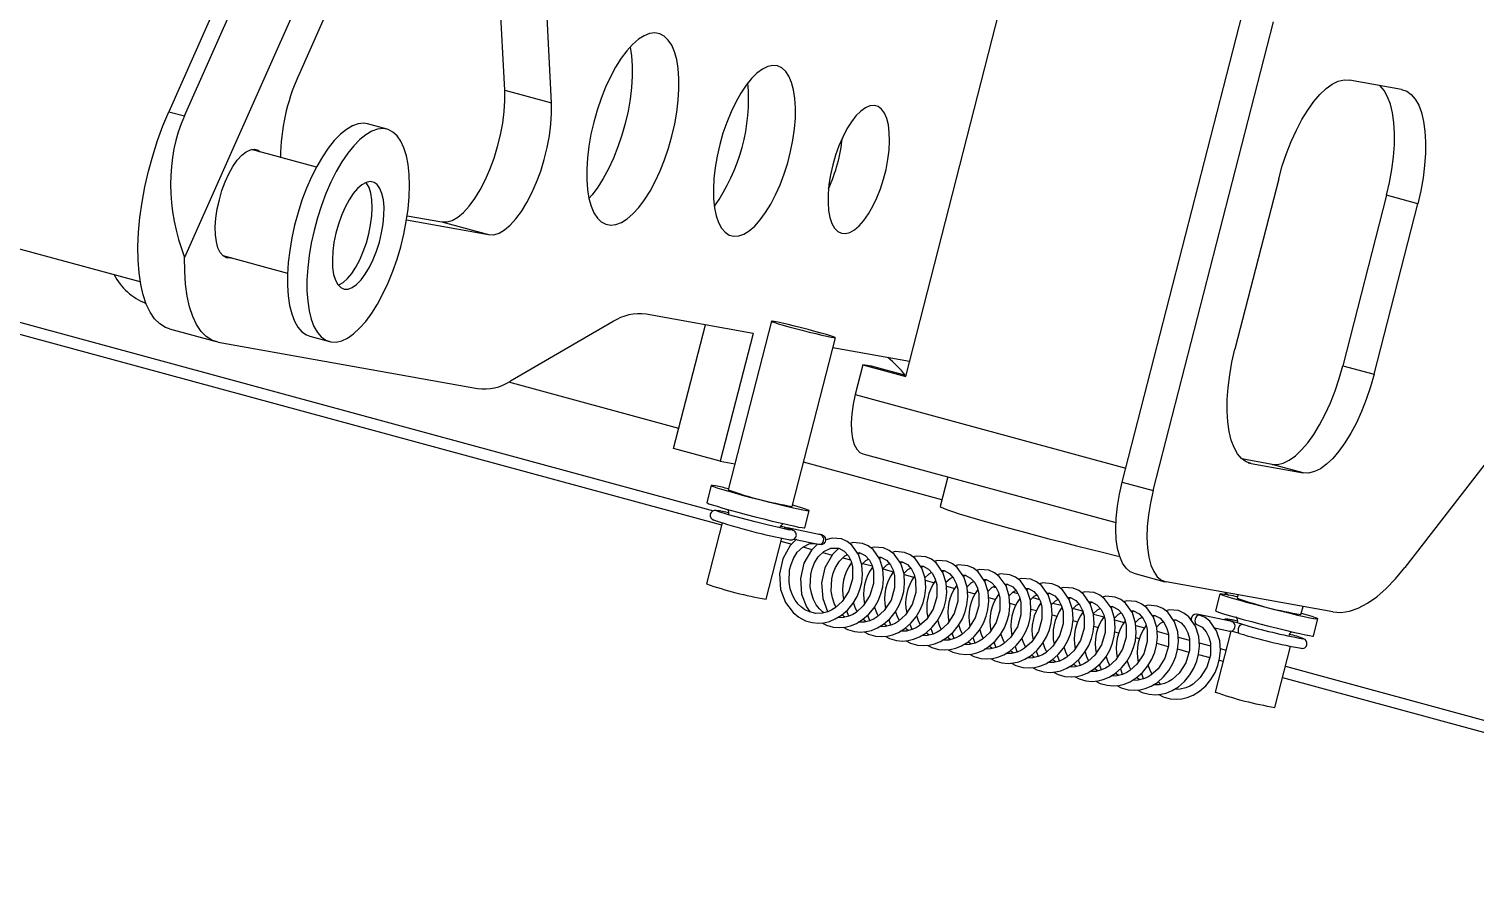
# Model space of a CAD drawing. Extents: x 0 to 8400, y -1608 to 5940.
# Drawn here: x 1749 to 2407, y 3908 to 4298 of the extents above; entities that cross this region are included whole.
import ezdxf

# ---------------------------------------------------------------- set-up
doc = ezdxf.new("R2010")
doc.units = 0
doc.header["$LTSCALE"] = 20
doc.layers.get('0').update_dxf_attribs({"linetype": 'CONTINUOUS'})

msp = doc.modelspace()

# ---------------------------------------------------------------- linework, layer by layer
at = {"color": 7, "linetype": 'Continuous'}
for p, q in [((1985.13, 4564.96), (1820.01, 4193.67)), ((1937.13, 4539.44), (1812.81, 4259.89)), ((1819.89, 4257.97), (1944.21, 4537.52)), ((1965.51, 4269.72), (1955.94, 4456.84)), ((1986.74, 4263.96), (1977.17, 4451.07)), ((1947.94, 4447.68), (1871.58, 4275.97)), ((1799.84, 4182.53), (937.45, 4416.91)), ((1087.86, 4337.43), (2064.07, 4072.11)), ((2147.78, 4139.64), (2192.51, 4313.9)), ((2246.16, 4091.61), (2300.83, 4304.59)), ((2260.31, 4087.76), (2314.98, 4300.74)), ((2373.22, 4270.04), (2349.52, 4274.29)), ((1965.51, 4269.72), (1986.74, 4263.96)), ((1812.81, 4259.89), (1819.89, 4257.97)), ((1912.03, 4251.94), (1903.18, 4254.34)), ((1879.91, 4234.76), (1850.47, 4242.76)), ((2317.34, 4229.43), (2297.46, 4151.98)), ((2366.39, 4221.94), (2346.51, 4144.49)), ((2380.54, 4218.09), (2366.39, 4221.94)), ((2360.66, 4140.64), (2380.54, 4218.09)), ((1920.89, 4210.72), (1958.2, 4204.03)), ((1921.18, 4212.63), (1936.98, 4209.8)), ((1936.98, 4209.8), (1958.2, 4204.03)), ((1837.35, 4194.51), (1866.8, 4186.51)), ((2484.29, 4194.6), (2374.68, 4052.75)), ((2078.42, 4159.17), (2029.74, 4167.9)), ((2014.73, 4164.49), (1968.12, 4137.47)), ((2042.28, 4106.85), (2056.71, 4163.07)), ((2086.8, 4164.65), (2067.12, 4088.01)), ((1813.06, 4161.18), (1834.29, 4155.42)), ((1835.25, 4155.2), (1953.11, 4134.05)), ((1876.96, 4157.84), (1885.8, 4155.44)), ((2078.42, 4159.17), (2063.51, 4101.09)), ((2096.18, 4080.55), (2115.85, 4157.2)), ((2149.52, 4146.42), (2114.69, 4152.66)), ((2128.33, 4144.93), (2124.85, 4131.37)), ((2128.33, 4144.93), (2147.78, 4139.64)), ((2132.28, 4144.22), (2128.33, 4144.93)), ((2147.87, 4139.98), (2132.28, 4144.22)), ((2346.51, 4144.49), (2360.66, 4140.64)), ((2044.63, 4116), (1967.31, 4137.01)), ((2063.51, 4101.09), (2042.28, 4106.85)), ((2128.3, 4104.44), (2243.35, 4073.17)), ((2314.34, 4099.63), (2300.65, 4102.08)), ((2063.51, 4101.09), (2070.17, 4099.89)), ((2164.19, 4083.51), (2101.32, 4100.59)), ((2304.78, 4100.03), (2328.49, 4095.78)), ((2328.49, 4095.78), (2314.34, 4099.63)), ((2059.37, 4090), (2057.38, 4082.25)), ((2166.87, 4093.96), (2163.43, 4080.53)), ((2246.16, 4091.61), (2260.31, 4087.76)), ((2101.94, 4070.82), (2103.93, 4078.56)), ((2064.31, 4073.03), (2057.2, 4045.33)), ((2109.08, 4067.62), (2093.98, 4070.83)), ((2084.32, 4038.37), (2091.43, 4066.07)), ((2091.09, 4064.77), (2096.04, 4063.43)), ((2096.93, 4065.71), (2108.18, 4063.31)), ((2109.01, 4067.79), (2107.76, 4067.9)), ((2100.96, 4062.09), (2105.16, 4060.95)), ((2110.07, 4059.61), (2114.35, 4058.45)), ((2119.19, 4057.13), (2122.67, 4056.19)), ((2125.79, 4059.51), (2126.96, 4059.48)), ((2135.36, 4057.47), (2136.53, 4057.45)), ((2128.3, 4054.66), (2132.53, 4053.51)), ((2137.42, 4052.18), (2142.26, 4050.86)), ((2144.93, 4055.44), (2146.11, 4055.41)), ((2147.04, 4049.56), (2151.99, 4048.22)), ((2154.51, 4053.4), (2155.68, 4053.38)), ((2164.08, 4051.37), (2165.25, 4051.34)), ((2251.47, 4050.17), (2265.62, 4046.32)), ((2156.65, 4046.95), (2160.81, 4045.82)), ((2166.26, 4044.34), (2170.1, 4043.3)), ((2173.65, 4049.33), (2174.82, 4049.31)), ((2183.22, 4047.3), (2184.39, 4047.27)), ((2192.79, 4045.26), (2193.96, 4045.24)), ((2202.36, 4043.23), (2203.54, 4043.2)), ((2341.87, 4032.62), (2266.17, 4046.2)), ((2175.87, 4041.73), (2179.39, 4040.77)), ((2185.48, 4039.12), (2188.68, 4038.25)), ((2195.09, 4036.5), (2197.97, 4035.72)), ((2211.94, 4041.19), (2213.11, 4041.17)), ((2221.51, 4039.16), (2222.68, 4039.13)), ((2231.08, 4037.12), (2232.25, 4037.1)), ((2290.64, 4040.83), (2288.66, 4033.08)), ((2298.78, 4040.35), (2298.39, 4038.84)), ((2204.7, 4033.89), (2207.26, 4033.2)), ((2214.31, 4031.28), (2216.55, 4030.67)), ((2240.65, 4035.09), (2241.82, 4035.06)), ((2250.22, 4033.05), (2251.39, 4033.03)), ((2259.79, 4031.02), (2260.96, 4030.99)), ((2296.03, 4028.19), (2280.94, 4031.4)), ((2327.45, 4031.38), (2328.39, 4035.04)), ((2223.82, 4028.7), (2225.88, 4028.14)), ((2233.33, 4026.11), (2235.34, 4025.57)), ((2242.84, 4023.53), (2244.79, 4023)), ((2269.36, 4028.98), (2270.54, 4028.96)), ((2288.19, 4025.36), (2295.13, 4023.88)), ((2295.56, 4023.79), (2288.47, 3996.16)), ((2333.21, 4021.65), (2335.2, 4029.39)), ((2252.35, 4020.94), (2254.25, 4020.43)), ((2261.86, 4018.36), (2267.13, 4016.93)), ((2315.59, 3989.2), (2322.7, 4016.91)), ((2271.37, 4015.77), (2276.55, 4014.37)), ((2280.85, 4013.2), (2285.97, 4011.81)), ((2290.29, 4010.63), (2292.06, 4010.15)), ((2319.08, 4002.81), (2667.89, 3908.01))]:
    msp.add_line(p, q, dxfattribs=at)
at = {"color": 8, "linetype": 'Continuous'}
for p, q in [((1087.64, 4342.93), (2060.35, 4078.57)), ((2124.85, 4131.37), (2247.79, 4097.96)), ((2303.43, 4100.4), (2304.78, 4100.03)), ((2145.52, 4055.42), (2146.11, 4055.26)), ((2187.57, 4044), (2188.83, 4043.65)), ((2196.49, 4041.57), (2198.72, 4040.97)), ((2205.61, 4039.09), (2208.61, 4038.28)), ((2214.73, 4036.62), (2218.5, 4035.59)), ((2223.39, 4034.26), (2228.54, 4032.86)), ((2233.16, 4031.61), (2238.04, 4030.28)), ((2242.77, 4028.99), (2247.12, 4027.81)), ((2252.38, 4026.38), (2256.41, 4025.29)), ((2261.99, 4023.77), (2267.17, 4022.36)), ((2271.6, 4021.16), (2276.74, 4019.76)), ((2281.21, 4018.55), (2286.31, 4017.16)), ((2290.82, 4015.93), (2293.37, 4015.24)), ((2320.39, 4007.9), (2668.6, 3913.26))]:
    msp.add_line(p, q, dxfattribs=at)
at = {"color": 7, "linetype": 'Continuous', "flags": 128}
for points in [[(2005.96, 4255.21), (2004.7, 4249.72), (2003.74, 4244.27), (2003.09, 4238.95), (2002.77, 4233.83), (2002.79, 4228.99), (2003.13, 4224.52), (2003.79, 4220.49), (2004.77, 4216.95), (2006.05, 4213.96), (2007.61, 4211.57), (2009.42, 4209.82), (2011.46, 4208.74), (2013.7, 4208.34), (2016.09, 4208.63), (2018.6, 4209.6), (2021.19, 4211.24), (2023.82, 4213.53), (2026.45, 4216.42), (2029.04, 4219.87), (2031.55, 4223.83), (2033.93, 4228.24), (2036.15, 4233.02), (2038.18, 4238.1), (2039.97, 4243.4), (2041.52, 4248.83), (2042.78, 4254.32), (2043.74, 4259.76), (2044.38, 4265.09), (2044.7, 4270.21), (2044.69, 4275.05), (2044.35, 4279.52), (2043.69, 4283.55), (2042.71, 4287.09), (2041.43, 4290.08), (2039.87, 4292.47), (2038.06, 4294.21), (2036.02, 4295.3), (2033.78, 4295.7), (2031.39, 4295.41), (2028.88, 4294.44), (2026.29, 4292.8), (2023.66, 4290.51), (2021.03, 4287.62), (2018.44, 4284.17), (2015.93, 4280.21), (2013.55, 4275.8), (2011.33, 4271.02), (2009.3, 4265.94), (2007.51, 4260.64), (2005.96, 4255.21)], [(2022.47, 4289.28), (2023.13, 4285.29), (2023.47, 4280.81), (2023.48, 4275.98), (2023.16, 4270.86), (2022.51, 4265.53), (2021.55, 4260.08), (2020.29, 4254.6), (2018.75, 4249.16), (2016.95, 4243.87), (2014.92, 4238.79), (2012.7, 4234.01), (2010.32, 4229.6), (2007.82, 4225.64), (2005.23, 4222.19), (2003.78, 4220.53)], [(2063.24, 4244.93), (2062.06, 4239.75), (2061.18, 4234.6), (2060.62, 4229.59), (2060.38, 4224.8), (2060.48, 4220.32), (2060.91, 4216.23), (2061.67, 4212.6), (2062.73, 4209.5), (2064.09, 4206.98), (2065.71, 4205.09), (2067.57, 4203.85), (2069.64, 4203.3), (2071.87, 4203.44), (2074.23, 4204.27), (2076.68, 4205.78), (2079.17, 4207.93), (2081.65, 4210.7), (2084.09, 4214.02), (2086.45, 4217.85), (2088.66, 4222.1), (2090.71, 4226.72), (2092.55, 4231.61), (2094.15, 4236.68), (2095.47, 4241.86), (2096.51, 4247.03), (2097.23, 4252.12), (2097.63, 4257.03), (2097.7, 4261.68), (2097.43, 4265.97), (2096.84, 4269.84), (2095.92, 4273.21), (2094.71, 4276.03), (2093.22, 4278.24), (2091.47, 4279.81), (2089.51, 4280.71), (2087.35, 4280.91), (2085.05, 4280.42), (2082.64, 4279.25), (2080.17, 4277.42), (2077.67, 4274.95), (2075.2, 4271.9), (2072.8, 4268.32), (2070.51, 4264.27), (2068.38, 4259.83), (2066.43, 4255.06), (2064.71, 4250.07), (2063.24, 4244.93)], [(2317.34, 4229.43), (2318.98, 4235.24), (2320.89, 4240.91), (2323.03, 4246.36), (2325.38, 4251.52), (2327.89, 4256.3), (2330.55, 4260.64), (2333.29, 4264.47), (2336.1, 4267.74), (2338.91, 4270.39), (2341.7, 4272.4), (2344.43, 4273.73), (2347.04, 4274.37), (2349.52, 4274.29)], [(1936.98, 4209.8), (1939.26, 4209.78), (1941.69, 4210.5), (1944.22, 4211.96), (1946.8, 4214.12), (1949.39, 4216.95), (1951.93, 4220.38), (1954.37, 4224.35), (1956.66, 4228.79), (1958.77, 4233.61), (1960.65, 4238.71), (1962.27, 4244.01), (1963.59, 4249.39), (1964.59, 4254.75), (1965.26, 4259.99), (1965.56, 4265.02), (1965.51, 4269.72)], [(2366.39, 4221.94), (2367.75, 4227.8), (2368.79, 4233.62), (2369.52, 4239.33), (2369.91, 4244.84), (2369.96, 4250.06), (2369.67, 4254.93), (2369.04, 4259.36), (2368.09, 4263.3), (2366.82, 4266.69), (2365.26, 4269.48), (2363.43, 4271.63), (2363.21, 4271.84)], [(2373.22, 4270.04), (2375.51, 4269.26), (2377.58, 4267.78), (2379.41, 4265.64), (2380.97, 4262.85), (2382.24, 4259.46), (2383.19, 4255.52), (2383.82, 4251.08), (2384.11, 4246.22), (2384.06, 4240.99), (2383.67, 4235.49), (2382.94, 4229.78), (2381.9, 4223.95), (2380.54, 4218.09)], [(1813.06, 4161.18), (1811.25, 4161.85), (1808.69, 4163.45), (1806.38, 4165.75), (1804.34, 4168.74), (1802.59, 4172.37), (1801.15, 4176.61), (1800.04, 4181.41), (1799.27, 4186.72), (1798.84, 4192.49), (1798.77, 4198.65), (1799.04, 4205.13), (1799.67, 4211.86), (1800.64, 4218.78), (1801.94, 4225.81), (1803.56, 4232.86), (1805.48, 4239.87), (1807.67, 4246.77), (1810.13, 4253.46), (1812.81, 4259.89)], [(1958.2, 4204.03), (1960.49, 4204.01), (1962.92, 4204.73), (1965.45, 4206.19), (1968.03, 4208.35), (1970.61, 4211.18), (1973.15, 4214.61), (1975.59, 4218.58), (1977.89, 4223.02), (1980, 4227.84), (1981.88, 4232.94), (1983.5, 4238.24), (1984.82, 4243.62), (1985.82, 4248.98), (1986.48, 4254.23), (1986.79, 4259.25), (1986.74, 4263.96)], [(2114.6, 4235.72), (2113.6, 4231.26), (2112.9, 4226.86), (2112.52, 4222.61), (2112.47, 4218.62), (2112.74, 4214.99), (2113.33, 4211.79), (2114.24, 4209.1), (2115.43, 4206.98), (2116.87, 4205.49), (2118.54, 4204.65), (2120.4, 4204.5), (2122.4, 4205.03), (2124.49, 4206.22), (2126.63, 4208.06), (2128.77, 4210.5), (2130.85, 4213.48), (2132.82, 4216.93), (2134.65, 4220.77), (2136.29, 4224.91), (2137.69, 4229.25), (2138.83, 4233.7), (2139.69, 4238.14), (2140.23, 4242.48), (2140.44, 4246.61), (2140.33, 4250.43), (2139.9, 4253.86), (2139.15, 4256.82), (2138.1, 4259.23), (2136.78, 4261.04), (2135.21, 4262.2), (2133.44, 4262.7), (2131.51, 4262.51), (2129.46, 4261.65), (2127.34, 4260.12), (2125.19, 4257.98), (2123.08, 4255.27), (2121.04, 4252.04), (2119.14, 4248.39), (2117.4, 4244.38), (2115.87, 4240.13), (2114.6, 4235.72)], [(1903.18, 4254.34), (1901.37, 4254.62), (1898.87, 4254.37), (1896.26, 4253.45), (1893.55, 4251.87), (1890.8, 4249.64), (1888.03, 4246.8), (1885.3, 4243.39), (1882.63, 4239.45), (1880.07, 4235.05), (1877.64, 4230.24), (1875.4, 4225.09), (1873.35, 4219.68), (1871.54, 4214.07), (1870, 4208.35), (1868.73, 4202.6), (1867.76, 4196.9), (1867.11, 4191.33), (1866.78, 4185.96), (1866.77, 4180.88), (1867.1, 4176.15), (1867.74, 4171.85), (1868.7, 4168.02), (1869.96, 4164.73), (1871.5, 4162.01), (1873.3, 4159.92), (1875.34, 4158.47), (1876.96, 4157.84)], [(1921.6, 4235.83), (1920.8, 4239.91), (1919.69, 4243.47), (1918.29, 4246.48), (1916.61, 4248.89), (1914.69, 4250.66), (1912.55, 4251.78), (1910.21, 4252.21), (1907.72, 4251.97), (1905.1, 4251.05), (1902.4, 4249.46), (1899.64, 4247.24), (1896.88, 4244.4), (1894.14, 4240.98), (1891.48, 4237.05), (1888.91, 4232.65), (1886.49, 4227.84), (1884.24, 4222.69), (1882.2, 4217.27), (1880.39, 4211.67), (1878.84, 4205.95), (1877.57, 4200.2), (1876.61, 4194.5), (1875.95, 4188.93), (1875.62, 4183.56), (1875.62, 4178.48), (1875.94, 4173.75), (1876.59, 4169.44), (1877.54, 4165.61), (1878.8, 4162.32), (1880.34, 4159.61), (1882.14, 4157.52), (1884.18, 4156.07), (1886.43, 4155.29), (1888.84, 4155.2), (1891.4, 4155.78), (1894.07, 4157.03), (1896.8, 4158.94), (1899.57, 4161.48), (1902.32, 4164.61), (1905.03, 4168.29), (1907.65, 4172.47), (1910.15, 4177.08), (1912.49, 4182.07), (1914.64, 4187.36), (1916.57, 4192.88), (1918.25, 4198.56), (1919.66, 4204.3), (1920.77, 4210.04), (1921.59, 4215.68), (1922.08, 4221.16), (1922.25, 4226.39), (1922.09, 4231.31), (1921.6, 4235.83)], [(1835.78, 4219.92), (1836.99, 4224.06), (1838.46, 4228.04), (1840.14, 4231.73), (1841.99, 4235.02), (1843.95, 4237.83), (1845.96, 4240.08), (1847.97, 4241.69), (1849.92, 4242.62), (1851.75, 4242.85), (1853.41, 4242.36), (1854.34, 4241.71)], [(1910.35, 4219.89), (1909.72, 4222.75), (1908.78, 4225.07), (1907.56, 4226.77), (1906.09, 4227.8), (1904.41, 4228.15), (1902.57, 4227.79), (1900.63, 4226.73), (1898.64, 4225.01), (1896.66, 4222.68), (1894.74, 4219.81), (1892.94, 4216.46), (1891.31, 4212.76), (1889.91, 4208.79), (1888.76, 4204.67), (1887.9, 4200.52), (1887.36, 4196.47), (1887.15, 4192.62), (1887.29, 4189.1), (1887.75, 4185.99), (1888.54, 4183.39), (1889.62, 4181.37), (1890.98, 4180), (1892.56, 4179.31), (1894.32, 4179.32), (1896.22, 4180.03), (1898.19, 4181.42), (1900.18, 4183.45), (1902.14, 4186.06), (1904.01, 4189.18), (1905.72, 4192.72), (1907.25, 4196.58), (1908.53, 4200.63), (1909.54, 4204.78), (1910.24, 4208.89), (1910.61, 4212.86), (1910.65, 4216.56), (1910.35, 4219.89)], [(1889.79, 4181.15), (1890.08, 4181.26), (1892.01, 4182.34), (1893.99, 4184.08), (1895.96, 4186.43), (1897.85, 4189.31), (1899.63, 4192.65), (1901.23, 4196.35), (1902.61, 4200.3), (1903.74, 4204.39), (1904.57, 4208.5), (1905.09, 4212.51), (1905.27, 4216.31), (1905.13, 4219.79), (1904.64, 4222.85), (1903.85, 4225.39), (1902.75, 4227.36), (1902.45, 4227.74)], [(1841.23, 4193.46), (1840.84, 4193.39), (1839.09, 4193.52), (1837.53, 4194.36), (1836.21, 4195.88), (1835.17, 4198.03), (1834.44, 4200.77), (1834.03, 4204.01), (1833.96, 4207.65), (1834.24, 4211.59), (1834.85, 4215.72), (1835.78, 4219.92)], [(1835.25, 4155.2), (1832.44, 4156.09), (1829.86, 4157.73), (1827.53, 4160.08), (1825.47, 4163.14), (1823.72, 4166.85), (1822.28, 4171.18), (1821.19, 4176.09), (1820.44, 4181.51), (1820.04, 4187.39), (1820.01, 4193.67)], [(2088.06, 4164.53), (2087.09, 4164.67), (2086.8, 4164.64), (2087.18, 4164.44), (2088.22, 4164.07), (2089.87, 4163.55), (2092.07, 4162.91), (2094.69, 4162.18), (2097.62, 4161.39), (2100.73, 4160.58), (2103.86, 4159.78), (2106.88, 4159.04), (2109.64, 4158.38), (2112, 4157.85), (2113.87, 4157.46), (2115.15, 4157.23), (2115.79, 4157.17), (2115.75, 4157.29), (2115.03, 4157.58), (2113.67, 4158.02), (2111.74, 4158.6), (2109.32, 4159.29), (2106.52, 4160.06), (2103.48, 4160.87), (2100.35, 4161.67), (2097.25, 4162.45), (2094.35, 4163.15), (2091.77, 4163.75), (2089.64, 4164.22), (2088.06, 4164.53)], [(2304.78, 4100.03), (2302.49, 4100.81), (2300.42, 4102.29), (2298.59, 4104.44), (2297.03, 4107.23), (2295.76, 4110.62), (2294.81, 4114.56), (2294.19, 4118.99), (2293.9, 4123.86), (2293.95, 4129.08), (2294.34, 4134.59), (2295.06, 4140.3), (2296.1, 4146.12), (2297.46, 4151.98)], [(2314.34, 4099.63), (2316.81, 4099.55), (2319.42, 4100.19), (2322.15, 4101.52), (2324.94, 4103.53), (2327.76, 4106.18), (2330.56, 4109.45), (2333.31, 4113.28), (2335.96, 4117.62), (2338.48, 4122.4), (2340.82, 4127.56), (2342.96, 4133.01), (2344.87, 4138.68), (2346.51, 4144.49)], [(2360.66, 4140.64), (2359.02, 4134.84), (2357.12, 4129.16), (2354.97, 4123.71), (2352.63, 4118.56), (2350.11, 4113.77), (2347.46, 4109.44), (2344.71, 4105.61), (2341.91, 4102.34), (2339.09, 4099.68), (2336.3, 4097.67), (2333.57, 4096.34), (2330.96, 4095.71), (2328.49, 4095.78)], [(2124.85, 4131.37), (2123.88, 4126.97), (2123.26, 4122.65), (2122.99, 4118.54), (2123.1, 4114.76), (2123.57, 4111.43), (2124.39, 4108.65), (2125.53, 4106.51), (2126.97, 4105.06), (2128.3, 4104.44)], [(2061.31, 4089.81), (2060.01, 4090.01), (2059.41, 4090.03), (2059.53, 4089.86), (2060.35, 4089.52), (2061.86, 4089), (2064.01, 4088.33), (2066.72, 4087.54), (2069.92, 4086.64), (2073.49, 4085.66), (2077.32, 4084.64), (2081.29, 4083.61), (2085.27, 4082.59), (2089.14, 4081.64), (2092.77, 4080.77), (2096.03, 4080.01), (2098.84, 4079.38), (2101.09, 4078.92), (2102.72, 4078.63), (2103.68, 4078.52), (2103.92, 4078.59), (2103.45, 4078.85), (2102.27, 4079.28), (2100.44, 4079.87), (2098, 4080.61), (2096.32, 4081.1)], [(2251.47, 4050.17), (2249.87, 4050.84), (2247.97, 4052.41), (2246.36, 4054.72), (2245.06, 4057.73), (2244.1, 4061.36), (2243.51, 4065.55), (2243.29, 4070.22), (2243.46, 4075.26), (2244, 4080.58), (2244.91, 4086.07), (2246.16, 4091.61)], [(2260.31, 4087.76), (2259.06, 4082.22), (2258.15, 4076.73), (2257.61, 4071.42), (2257.45, 4066.37), (2257.66, 4061.71), (2258.25, 4057.52), (2259.21, 4053.88), (2260.51, 4050.88), (2262.12, 4048.57), (2264.02, 4047), (2266.17, 4046.2)], [(2057.38, 4082.25), (2057.54, 4082.12), (2058.36, 4081.77), (2059.88, 4081.26), (2062.02, 4080.59), (2064.73, 4079.79), (2067.93, 4078.89), (2071.5, 4077.92), (2075.33, 4076.89), (2079.3, 4075.86), (2083.28, 4074.85), (2087.15, 4073.89), (2090.78, 4073.02), (2094.05, 4072.26), (2096.85, 4071.64), (2099.11, 4071.17), (2100.74, 4070.88), (2101.69, 4070.77), (2101.94, 4070.82)], [(2096.13, 4069.68), (2094.3, 4069.96), (2090.66, 4070.74), (2085.49, 4071.95), (2079.32, 4073.49), (2072.93, 4075.17), (2067.26, 4076.74), (2064.99, 4077.41), (2063.27, 4077.96), (2062.17, 4078.36), (2061.77, 4078.58)], [(2163.43, 4080.53), (2163.43, 4080.49), (2163.85, 4080.16), (2164.95, 4079.67), (2166.72, 4079.01), (2169.12, 4078.19), (2172.14, 4077.22), (2175.74, 4076.12), (2179.88, 4074.9), (2184.51, 4073.57), (2189.57, 4072.14), (2195, 4070.64), (2200.75, 4069.08), (2206.74, 4067.47), (2212.9, 4065.85), (2219.16, 4064.22), (2225.46, 4062.61), (2231.7, 4061.04), (2237.83, 4059.52), (2243.77, 4058.07), (2245.05, 4057.76)], [(2096.57, 4069.66), (2096.61, 4069.67), (2096.23, 4069.88), (2095.27, 4070.23), (2093.75, 4070.72)], [(2094.98, 4065.41), (2096.18, 4065.38), (2097.17, 4065.81), (2097.82, 4066.55), (2097.99, 4066.97), (2098.07, 4067.41), (2098.06, 4067.83), (2097.97, 4068.23), (2097.81, 4068.6), (2097.59, 4068.91), (2097.04, 4069.39), (2096.38, 4069.65)], [(2098.24, 4065.43), (2097.76, 4065.13), (2095.33, 4062.72), (2091.92, 4056.76), (2090.39, 4049.83), (2090.92, 4042.72), (2093.07, 4036.91), (2096.58, 4032.25), (2099.13, 4030.19), (2102.18, 4028.6), (2105.3, 4027.73), (2108.16, 4027.49), (2110.64, 4027.7), (2113.08, 4028.28), (2115.78, 4029.37), (2118.61, 4031.1), (2121.45, 4033.59), (2123.84, 4036.52), (2125.68, 4039.66), (2126.96, 4042.82), (2127.77, 4045.97), (2128.17, 4049.62), (2127.87, 4054), (2126.4, 4058.64), (2123.34, 4062.97), (2121.15, 4064.64), (2118.58, 4065.75), (2118.58, 4065.75)], [(2117.39, 4061.52), (2119.86, 4060.21), (2121.72, 4058.12), (2122.93, 4055.65), (2123.6, 4053.09), (2123.6, 4047.59), (2121.97, 4042.04), (2118.92, 4037.31), (2115.69, 4034.41), (2114.24, 4033.51), (2112.36, 4032.66), (2109.9, 4032.03), (2106.94, 4031.94), (2104.13, 4032.57), (2101.96, 4033.6), (2100.38, 4034.73), (2098.97, 4036.09), (2097.57, 4037.92), (2096.32, 4040.25), (2095.33, 4043.09), (2094.8, 4046.07), (2095.03, 4051.69), (2095.65, 4054.2), (2096.73, 4056.88), (2098.48, 4059.68), (2100.95, 4062.08), (2104.17, 4063.62), (2106.98, 4063.57)], [(2107.84, 4063.41), (2107.33, 4063.09), (2104.9, 4060.69), (2101.49, 4054.73), (2099.96, 4047.79), (2100.49, 4040.68), (2102.64, 4034.87), (2104.43, 4032.5)], [(2108.18, 4063.31), (2108.83, 4063.3), (2109.55, 4063.6), (2110.12, 4064.18), (2110.47, 4064.96), (2110.54, 4065.81), (2110.32, 4066.61), (2109.84, 4067.24), (2109.18, 4067.6), (2109.08, 4067.62)], [(2108.18, 4063.31), (2109.3, 4063.2), (2110.02, 4063.33), (2110.76, 4063.74), (2111.09, 4064.07), (2111.34, 4064.5), (2111.49, 4065.01), (2111.51, 4065.58), (2111.36, 4066.18), (2111.03, 4066.75), (2110.52, 4067.21), (2109.86, 4067.51)], [(2109.01, 4067.79), (2108.96, 4067.8), (2108.44, 4067.76)], [(2110.04, 4067.44), (2109.73, 4067.57), (2109.03, 4067.78)], [(2109.7, 4067.53), (2109.6, 4067.52), (2109.08, 4067.62)], [(2109.72, 4027.63), (2111.75, 4026.57), (2114.87, 4025.69), (2117.73, 4025.46), (2120.21, 4025.67), (2122.65, 4026.24), (2125.35, 4027.34), (2128.18, 4029.07), (2131.02, 4031.55), (2133.41, 4034.48), (2135.25, 4037.62), (2136.53, 4040.78), (2137.34, 4043.93), (2137.74, 4047.58), (2137.44, 4051.97), (2135.98, 4056.61), (2132.92, 4060.93), (2130.72, 4062.6), (2128.15, 4063.72), (2128.15, 4063.72), (2123.94, 4064.1), (2122.41, 4063.68)], [(2118.58, 4065.75), (2114.37, 4066.13), (2111.5, 4065.34)], [(2110.62, 4032.22), (2109.95, 4032.7), (2108.54, 4034.06), (2107.14, 4035.88), (2105.89, 4038.21), (2104.9, 4041.06), (2104.37, 4044.03), (2104.6, 4049.65), (2105.23, 4052.16), (2106.3, 4054.85), (2108.05, 4057.64), (2110.52, 4060.05), (2113.74, 4061.59), (2117.39, 4061.52)], [(2117.53, 4061.45), (2116.9, 4061.06), (2114.47, 4058.65), (2111.06, 4052.69), (2109.53, 4045.76), (2110.06, 4038.65), (2112.21, 4032.84), (2112.35, 4032.66)], [(2116.18, 4034.84), (2115.46, 4036.18), (2114.47, 4039.02), (2113.95, 4042), (2114.18, 4047.62), (2114.8, 4050.13), (2115.87, 4052.81), (2117.62, 4055.61), (2120.09, 4058.01), (2121.3, 4058.59)], [(2126.96, 4059.48), (2129.43, 4058.17), (2131.29, 4056.08), (2132.51, 4053.61), (2133.17, 4051.05), (2133.17, 4045.55), (2131.54, 4040.01), (2128.49, 4035.28), (2125.27, 4032.37), (2123.81, 4031.47), (2121.93, 4030.63), (2119.47, 4030), (2116.67, 4029.91)], [(2119.29, 4025.59), (2121.32, 4024.53), (2124.44, 4023.66), (2127.3, 4023.42), (2129.78, 4023.63), (2132.22, 4024.21), (2134.93, 4025.3), (2137.75, 4027.03), (2140.59, 4029.52), (2142.98, 4032.45), (2144.82, 4035.59), (2146.1, 4038.75), (2146.91, 4041.9), (2147.31, 4045.55), (2147.01, 4049.93), (2145.55, 4054.57), (2142.49, 4058.9), (2140.29, 4060.57), (2137.72, 4061.68), (2137.72, 4061.68), (2133.51, 4062.06), (2131.98, 4061.64)], [(2136.53, 4057.45), (2139.01, 4056.14), (2140.86, 4054.05), (2142.08, 4051.58), (2142.74, 4049.02), (2142.74, 4043.52), (2141.11, 4037.97), (2138.07, 4033.24), (2134.84, 4030.34), (2133.38, 4029.44), (2131.5, 4028.59), (2129.04, 4027.96), (2126.24, 4027.88)], [(2127.1, 4059.41), (2126.47, 4059.02), (2126.27, 4058.83)], [(2127.81, 4054.18), (2129.66, 4055.98), (2130.87, 4056.56)], [(2128.86, 4023.56), (2130.89, 4022.5), (2134.01, 4021.62), (2136.88, 4021.39), (2139.35, 4021.6), (2141.79, 4022.17), (2144.5, 4023.27), (2147.32, 4025), (2150.16, 4027.48), (2152.56, 4030.41), (2154.39, 4033.55), (2155.67, 4036.71), (2156.48, 4039.86), (2156.89, 4043.51), (2156.58, 4047.9), (2155.12, 4052.54), (2152.06, 4056.86), (2149.87, 4058.53), (2147.3, 4059.65), (2147.3, 4059.65), (2143.08, 4060.03), (2141.55, 4059.61)], [(2136.67, 4057.38), (2136.04, 4056.99), (2135.84, 4056.79)], [(2138.43, 4021.52), (2140.46, 4020.46), (2143.59, 4019.59), (2146.45, 4019.35), (2148.92, 4019.56), (2151.36, 4020.14), (2154.07, 4021.23), (2156.9, 4022.96), (2159.73, 4025.45), (2162.13, 4028.38), (2163.97, 4031.52), (2165.24, 4034.68), (2166.05, 4037.83), (2166.46, 4041.48), (2166.16, 4045.86), (2164.69, 4050.5), (2161.63, 4054.83), (2159.44, 4056.5), (2156.87, 4057.61), (2156.87, 4057.61), (2152.65, 4057.99), (2151.13, 4057.57)], [(2146.11, 4055.41), (2148.58, 4054.1), (2150.43, 4052.01), (2151.65, 4049.54), (2152.31, 4046.98), (2152.32, 4041.48), (2150.68, 4035.94), (2147.64, 4031.21), (2144.41, 4028.3), (2142.95, 4027.4), (2141.07, 4026.56), (2138.61, 4025.93), (2135.81, 4025.84)], [(2137.42, 4052.18), (2139.23, 4053.94), (2140.44, 4054.52)], [(2155.68, 4053.38), (2158.15, 4052.07), (2160.01, 4049.98), (2161.22, 4047.51), (2161.88, 4044.95), (2161.89, 4039.45), (2160.25, 4033.9), (2157.21, 4029.17), (2153.98, 4026.27), (2152.52, 4025.37), (2150.64, 4024.53), (2148.18, 4023.89), (2145.38, 4023.81)], [(2146.24, 4055.34), (2145.61, 4054.95), (2145.42, 4054.76)], [(2146.96, 4050.11), (2148.81, 4051.91), (2150.01, 4052.49)], [(2148, 4019.49), (2150.03, 4018.43), (2153.16, 4017.55), (2156.02, 4017.32), (2158.5, 4017.53), (2160.93, 4018.1), (2163.64, 4019.2), (2166.47, 4020.93), (2169.3, 4023.41), (2171.7, 4026.34), (2173.54, 4029.48), (2174.82, 4032.64), (2175.62, 4035.79), (2176.03, 4039.44), (2175.73, 4043.83), (2174.26, 4048.47), (2171.2, 4052.79), (2169.01, 4054.46), (2166.44, 4055.58), (2166.44, 4055.58), (2162.22, 4055.96), (2160.7, 4055.54)], [(2165.25, 4051.34), (2167.72, 4050.03), (2169.58, 4047.94), (2170.79, 4045.47), (2171.45, 4042.91), (2171.46, 4037.41), (2169.82, 4031.87), (2166.78, 4027.14), (2163.55, 4024.23), (2162.09, 4023.33), (2160.21, 4022.49), (2157.76, 4021.86), (2154.95, 4021.77)], [(2155.81, 4053.31), (2155.18, 4052.92), (2154.99, 4052.72)], [(2156.53, 4048.07), (2158.38, 4049.87), (2159.58, 4050.45)], [(2157.58, 4017.45), (2159.61, 4016.39), (2162.73, 4015.52), (2165.59, 4015.29), (2168.07, 4015.49), (2170.51, 4016.07), (2173.21, 4017.16), (2176.04, 4018.89), (2178.87, 4021.38), (2181.27, 4024.31), (2183.11, 4027.45), (2184.39, 4030.61), (2185.19, 4033.76), (2185.6, 4037.41), (2185.3, 4041.79), (2183.83, 4046.43), (2180.77, 4050.76), (2178.58, 4052.43), (2176.01, 4053.54), (2176.01, 4053.54), (2171.8, 4053.92), (2170.27, 4053.5)], [(2165.38, 4051.27), (2164.76, 4050.88), (2164.56, 4050.69)], [(2167.15, 4015.42), (2169.18, 4014.36), (2172.3, 4013.48), (2175.16, 4013.25), (2177.64, 4013.46), (2180.08, 4014.03), (2182.78, 4015.13), (2185.61, 4016.86), (2188.45, 4019.34), (2190.84, 4022.27), (2192.68, 4025.41), (2193.96, 4028.57), (2194.77, 4031.72), (2195.17, 4035.37), (2194.87, 4039.76), (2193.4, 4044.4), (2190.34, 4048.72), (2188.15, 4050.39), (2185.58, 4051.51), (2185.58, 4051.51), (2181.37, 4051.89), (2179.84, 4051.47)], [(2176.72, 4013.38), (2178.75, 4012.32), (2181.87, 4011.45), (2184.73, 4011.22), (2187.21, 4011.42), (2189.65, 4012), (2192.35, 4013.09), (2195.18, 4014.82), (2198.02, 4017.31), (2200.41, 4020.24), (2202.25, 4023.38), (2203.53, 4026.54), (2204.34, 4029.69), (2204.74, 4033.34), (2204.44, 4037.72), (2202.98, 4042.36), (2199.92, 4046.69), (2197.72, 4048.36), (2195.15, 4049.47), (2195.15, 4049.47), (2190.94, 4049.85), (2189.41, 4049.43)], [(2341.87, 4032.62), (2345.58, 4032.38), (2349.48, 4032.95), (2353.52, 4034.33), (2357.67, 4036.51), (2361.9, 4039.47), (2366.17, 4043.19), (2370.44, 4047.62), (2374.68, 4052.75)], [(2174.82, 4049.31), (2177.29, 4048), (2179.15, 4045.91), (2180.36, 4043.44), (2181.03, 4040.88), (2181.03, 4035.38), (2179.39, 4029.83), (2176.35, 4025.1), (2173.12, 4022.2), (2171.67, 4021.3), (2169.79, 4020.46), (2167.33, 4019.82), (2164.52, 4019.74)], [(2166.1, 4046.04), (2167.95, 4047.84), (2169.15, 4048.42)], [(2184.39, 4047.27), (2186.86, 4045.96), (2188.72, 4043.87), (2189.93, 4041.4), (2190.6, 4038.84), (2190.6, 4033.34), (2188.97, 4027.8), (2185.92, 4023.07), (2182.69, 4020.16), (2181.24, 4019.27), (2179.36, 4018.42), (2176.9, 4017.79), (2174.1, 4017.7)], [(2174.95, 4049.24), (2174.33, 4048.85), (2174.13, 4048.65)], [(2175.67, 4044), (2177.52, 4045.8), (2178.73, 4046.38)], [(2193.96, 4045.24), (2196.43, 4043.93), (2198.29, 4041.84), (2199.51, 4039.37), (2200.17, 4036.81), (2200.17, 4031.31), (2198.54, 4025.76), (2195.49, 4021.03), (2192.27, 4018.13), (2190.81, 4017.23), (2188.93, 4016.39), (2186.47, 4015.75), (2183.67, 4015.67)], [(2184.53, 4047.2), (2183.9, 4046.81), (2183.7, 4046.62)], [(2185.24, 4041.97), (2187.09, 4043.77), (2188.3, 4044.35)], [(2186.29, 4011.35), (2188.32, 4010.29), (2191.44, 4009.41), (2194.3, 4009.18), (2196.78, 4009.39), (2199.22, 4009.96), (2201.93, 4011.06), (2204.75, 4012.79), (2207.59, 4015.27), (2209.98, 4018.2), (2211.82, 4021.34), (2213.1, 4024.5), (2213.91, 4027.65), (2214.31, 4031.3), (2214.01, 4035.69), (2212.55, 4040.33), (2209.49, 4044.65), (2207.29, 4046.32), (2204.72, 4047.44), (2204.72, 4047.44), (2200.51, 4047.82), (2198.98, 4047.4)], [(2203.54, 4043.2), (2206.01, 4041.89), (2207.86, 4039.8), (2209.08, 4037.33), (2209.74, 4034.77), (2209.74, 4029.27), (2208.11, 4023.73), (2205.07, 4019), (2201.84, 4016.09), (2200.38, 4015.2), (2198.5, 4014.35), (2196.04, 4013.72), (2193.24, 4013.63)], [(2194.1, 4045.17), (2193.47, 4044.78), (2193.27, 4044.58)], [(2195.86, 4009.31), (2197.89, 4008.25), (2201.01, 4007.38), (2203.88, 4007.15), (2206.35, 4007.35), (2208.79, 4007.93), (2211.5, 4009.02), (2214.32, 4010.75), (2217.16, 4013.24), (2219.56, 4016.17), (2221.39, 4019.31), (2222.67, 4022.47), (2223.48, 4025.62), (2223.89, 4029.27), (2223.58, 4033.65), (2222.12, 4038.29), (2219.06, 4042.62), (2216.87, 4044.29), (2214.3, 4045.41), (2214.3, 4045.41), (2210.08, 4045.78), (2208.56, 4045.36)], [(2203.67, 4043.13), (2203.04, 4042.74), (2202.84, 4042.55)], [(2205.43, 4007.28), (2207.46, 4006.22), (2210.59, 4005.34), (2213.45, 4005.11), (2215.92, 4005.32), (2218.36, 4005.89), (2221.07, 4006.99), (2223.9, 4008.72), (2226.73, 4011.2), (2229.13, 4014.13), (2230.97, 4017.27), (2232.24, 4020.44), (2233.05, 4023.58), (2233.46, 4027.23), (2233.16, 4031.62), (2231.69, 4036.26), (2228.63, 4040.58), (2226.44, 4042.25), (2223.87, 4043.37), (2223.87, 4043.37), (2219.65, 4043.75), (2218.13, 4043.33)], [(2125.75, 4032.81), (2125.03, 4034.14), (2124.07, 4036.91)], [(2194.81, 4039.93), (2196.66, 4041.74), (2197.87, 4042.31)], [(2213.11, 4041.17), (2215.58, 4039.86), (2217.43, 4037.77), (2218.65, 4035.3), (2219.31, 4032.74), (2219.32, 4027.24), (2217.68, 4021.69), (2214.64, 4016.96), (2211.41, 4014.06), (2209.95, 4013.16), (2208.07, 4012.32), (2205.61, 4011.68), (2202.81, 4011.6)], [(2204.39, 4037.9), (2206.23, 4039.7), (2207.44, 4040.28)], [(2222.68, 4039.13), (2225.15, 4037.82), (2227.01, 4035.73), (2228.22, 4033.26), (2228.88, 4030.7), (2228.89, 4025.2), (2227.25, 4019.66), (2224.21, 4014.93), (2220.98, 4012.02), (2219.52, 4011.13), (2217.64, 4010.28), (2215.18, 4009.65), (2212.38, 4009.56)], [(2213.24, 4041.1), (2212.61, 4040.71), (2212.42, 4040.51)], [(2213.96, 4035.86), (2215.81, 4037.67), (2217.01, 4038.24)], [(2215, 4005.24), (2217.03, 4004.18), (2220.16, 4003.31), (2223.02, 4003.08), (2225.5, 4003.28), (2227.93, 4003.86), (2230.64, 4004.95), (2233.47, 4006.68), (2236.3, 4009.17), (2238.7, 4012.1), (2240.54, 4015.24), (2241.82, 4018.4), (2242.62, 4021.55), (2243.03, 4025.2), (2242.73, 4029.58), (2241.26, 4034.22), (2238.2, 4038.55), (2236.01, 4040.22), (2233.44, 4041.34), (2233.44, 4041.34), (2229.22, 4041.71), (2227.7, 4041.29)], [(2232.25, 4037.1), (2234.72, 4035.79), (2236.58, 4033.7), (2237.79, 4031.23), (2238.45, 4028.67), (2238.46, 4023.17), (2236.82, 4017.62), (2233.78, 4012.9), (2230.55, 4009.99), (2229.09, 4009.09), (2227.21, 4008.25), (2224.76, 4007.61), (2221.95, 4007.53)], [(2222.81, 4039.06), (2222.18, 4038.67), (2221.99, 4038.48)], [(2224.58, 4003.21), (2226.61, 4002.15), (2229.73, 4001.27), (2232.59, 4001.04), (2235.07, 4001.25), (2237.51, 4001.82), (2240.21, 4002.92), (2243.04, 4004.65), (2245.87, 4007.13), (2248.27, 4010.06), (2250.11, 4013.2), (2251.39, 4016.37), (2252.19, 4019.51), (2252.6, 4023.16), (2252.3, 4027.55), (2250.83, 4032.19), (2247.77, 4036.51), (2245.58, 4038.18), (2243.01, 4039.3), (2243.01, 4039.3), (2238.8, 4039.68), (2237.27, 4039.26)], [(2232.38, 4037.03), (2231.76, 4036.64), (2231.56, 4036.44)], [(2234.15, 4001.17), (2236.18, 4000.11), (2239.3, 3999.24), (2242.16, 3999.01), (2244.64, 3999.21), (2247.08, 3999.79), (2249.78, 4000.88), (2252.61, 4002.61), (2255.45, 4005.1), (2257.84, 4008.03), (2259.68, 4011.17), (2260.96, 4014.33), (2261.77, 4017.48), (2262.17, 4021.13), (2261.87, 4025.51), (2260.4, 4030.15), (2257.34, 4034.48), (2255.15, 4036.15), (2252.58, 4037.27), (2252.58, 4037.27), (2248.37, 4037.64), (2246.84, 4037.22)], [(2290.66, 4040.79), (2291.18, 4040.52), (2292.39, 4040.08), (2294.27, 4039.47), (2296.74, 4038.73), (2299.74, 4037.87), (2303.15, 4036.93), (2306.89, 4035.92), (2310.81, 4034.89), (2314.81, 4033.86), (2318.74, 4032.88), (2322.49, 4031.97), (2325.93, 4031.15), (2328.95, 4030.47), (2331.45, 4029.93), (2333.36, 4029.56), (2334.62, 4029.37), (2335.17, 4029.37), (2335.01, 4029.54), (2334.14, 4029.9), (2332.59, 4030.43), (2330.41, 4031.1), (2327.66, 4031.91), (2327.59, 4031.93)], [(2292.9, 4041.41), (2293.25, 4041.14), (2294.51, 4040.26)], [(2120.19, 4030.18), (2119.52, 4030.66), (2118.85, 4031.31)], [(2120.92, 4033.13), (2121.79, 4030.8), (2121.92, 4030.63)], [(2130.49, 4031.09), (2131.36, 4028.77), (2131.49, 4028.59)], [(2135.32, 4030.77), (2134.6, 4032.11), (2133.64, 4034.88)], [(2144.89, 4028.74), (2144.17, 4030.07), (2143.21, 4032.84)], [(2154.46, 4026.7), (2153.74, 4028.04), (2152.79, 4030.81)], [(2223.53, 4033.83), (2225.38, 4035.63), (2226.58, 4036.21)], [(2241.82, 4035.06), (2244.29, 4033.75), (2246.15, 4031.66), (2247.36, 4029.19), (2248.03, 4026.63), (2248.03, 4021.13), (2246.39, 4015.59), (2243.35, 4010.86), (2240.12, 4007.95), (2238.67, 4007.06), (2236.79, 4006.21), (2234.33, 4005.58), (2231.53, 4005.49)], [(2232.96, 4031.66), (2234.95, 4033.6), (2236.16, 4034.17)], [(2251.39, 4033.03), (2253.86, 4031.72), (2255.72, 4029.63), (2256.93, 4027.16), (2257.6, 4024.6), (2257.6, 4019.1), (2255.97, 4013.55), (2252.92, 4008.83), (2249.69, 4005.92), (2248.24, 4005.02), (2246.36, 4004.18), (2243.9, 4003.54), (2241.1, 4003.46)], [(2241.95, 4034.99), (2241.33, 4034.6), (2241.13, 4034.41)], [(2242.67, 4029.76), (2244.52, 4031.56), (2245.73, 4032.14)], [(2243.72, 3999.14), (2245.75, 3998.08), (2248.87, 3997.2), (2251.73, 3996.97), (2254.21, 3997.18), (2256.65, 3997.75), (2259.35, 3998.85), (2262.18, 4000.58), (2265.02, 4003.06), (2267.41, 4005.99), (2269.25, 4009.13), (2270.53, 4012.3), (2271.34, 4015.44), (2271.74, 4019.09), (2271.44, 4023.48), (2269.98, 4028.12), (2266.92, 4032.44), (2264.72, 4034.11), (2262.15, 4035.23), (2262.15, 4035.23), (2257.94, 4035.61), (2256.41, 4035.19)], [(2260.96, 4030.99), (2263.44, 4029.68), (2265.29, 4027.59), (2266.51, 4025.12), (2267.17, 4022.56), (2267.17, 4017.06), (2265.54, 4011.52), (2262.49, 4006.79), (2259.27, 4003.88), (2257.81, 4002.99), (2255.93, 4002.14), (2253.47, 4001.51), (2250.67, 4001.42)], [(2251.53, 4032.96), (2250.9, 4032.57), (2250.7, 4032.37)], [(2252.24, 4027.73), (2254.09, 4029.53), (2255.3, 4030.1)], [(2253.29, 3997.1), (2255.32, 3996.04), (2258.44, 3995.17), (2261.31, 3994.94), (2263.78, 3995.14), (2266.22, 3995.72), (2268.93, 3996.81), (2271.75, 3998.54), (2274.59, 4001.03), (2276.98, 4003.96), (2278.82, 4007.1), (2280.1, 4010.26), (2280.91, 4013.41), (2281.31, 4017.06), (2281.01, 4021.44), (2279.55, 4026.08), (2276.49, 4030.41), (2274.29, 4032.08), (2271.72, 4033.2), (2271.72, 4033.2), (2267.51, 4033.57), (2265.98, 4033.15)], [(2261.1, 4030.92), (2260.47, 4030.53), (2260.27, 4030.34)], [(2262.86, 3995.07), (2264.89, 3994.01), (2268.02, 3993.13), (2270.88, 3992.9), (2273.35, 3993.11), (2275.79, 3993.68), (2278.5, 3994.78), (2281.32, 3996.51), (2284.16, 3998.99), (2286.56, 4001.92), (2288.39, 4005.06), (2289.67, 4008.23), (2290.48, 4011.37), (2290.89, 4015.02), (2290.58, 4019.41), (2289.12, 4024.05), (2286.06, 4028.37), (2283.87, 4030.05), (2281.3, 4031.16), (2281.3, 4031.16)], [(2280.94, 4031.4), (2279.82, 4031.51), (2279.1, 4031.38), (2278.36, 4030.98), (2278.03, 4030.64), (2277.78, 4030.22), (2277.62, 4029.7), (2277.61, 4029.13), (2277.73, 4028.65)], [(2281.34, 4031.15), (2281.25, 4031.17), (2280.7, 4031.12), (2280.16, 4030.75), (2279.7, 4030.12), (2279.39, 4029.32), (2279.28, 4028.49), (2279.38, 4027.73), (2279.69, 4027.18), (2280.08, 4026.93)], [(2281.31, 4031.16), (2281.22, 4031.18), (2281.19, 4031.18)], [(2288.66, 4033.08), (2288.67, 4033.04), (2289.19, 4032.77), (2290.4, 4032.33), (2292.28, 4031.73), (2294.75, 4030.99), (2297.75, 4030.13), (2301.17, 4029.18), (2304.9, 4028.18), (2308.82, 4027.14), (2312.82, 4026.12), (2316.75, 4025.13), (2320.5, 4024.22), (2323.94, 4023.41), (2326.96, 4022.72), (2329.46, 4022.19), (2331.37, 4021.82), (2332.63, 4021.63), (2333.18, 4021.62), (2333.21, 4021.65)], [(2129.76, 4028.15), (2129.09, 4028.63), (2128.42, 4029.28)], [(2139.33, 4026.11), (2138.66, 4026.59), (2137.99, 4027.24)], [(2140.07, 4029.06), (2140.93, 4026.74), (2141.06, 4026.56)], [(2148.9, 4024.08), (2148.23, 4024.56), (2147.56, 4025.21)], [(2149.64, 4027.02), (2150.5, 4024.7), (2150.63, 4024.52)], [(2159.21, 4024.99), (2160.07, 4022.67), (2160.2, 4022.49)], [(2164.03, 4024.67), (2163.32, 4026), (2162.36, 4028.77)], [(2173.6, 4022.63), (2172.89, 4023.97), (2171.93, 4026.74)], [(2183.18, 4020.6), (2182.46, 4021.93), (2181.5, 4024.7)], [(2270.54, 4028.96), (2273.01, 4027.65), (2274.86, 4025.56), (2276.08, 4023.09), (2276.74, 4020.53), (2276.74, 4015.03), (2275.11, 4009.48), (2272.07, 4004.76), (2268.84, 4001.85), (2267.38, 4000.95), (2265.5, 4000.11), (2263.04, 3999.47), (2260.24, 3999.39)], [(2261.81, 4025.69), (2263.66, 4027.49), (2264.87, 4028.07)], [(2280.11, 4026.92), (2282.58, 4025.61), (2284.43, 4023.52), (2285.65, 4021.05), (2286.31, 4018.49), (2286.32, 4012.99), (2284.68, 4007.45), (2281.64, 4002.72), (2278.41, 3999.81), (2276.95, 3998.92), (2275.07, 3998.07), (2272.61, 3997.44), (2269.81, 3997.35)], [(2279.08, 4027.27), (2279.39, 4027.14), (2280.09, 4026.93)], [(2294.14, 4029.31), (2292.93, 4029.33), (2292.19, 4029.01)], [(2296.65, 4028.2), (2295.16, 4028.68), (2294.21, 4029.03), (2293.85, 4029.23), (2293.89, 4029.24)], [(2295.13, 4023.88), (2295.78, 4023.87), (2296.5, 4024.17), (2297.08, 4024.75), (2297.42, 4025.53), (2297.49, 4026.38), (2297.27, 4027.18), (2296.79, 4027.81), (2296.13, 4028.17), (2296.03, 4028.19)], [(2295.92, 4028.21), (2296.56, 4028.23), (2297.04, 4028)], [(2299.56, 4022.77), (2299.25, 4023), (2299.03, 4023.52), (2298.99, 4024.26), (2299.12, 4025.09), (2299.41, 4025.89), (2299.81, 4026.53), (2300.26, 4026.93), (2300.69, 4027.02), (2300.73, 4027.01)], [(2158.47, 4022.04), (2157.8, 4022.52), (2157.13, 4023.17)], [(2168.04, 4020.01), (2167.38, 4020.49), (2166.7, 4021.14)], [(2168.78, 4022.95), (2169.64, 4020.63), (2169.78, 4020.45)], [(2177.62, 4017.97), (2176.95, 4018.45), (2176.27, 4019.1)], [(2178.35, 4020.92), (2179.21, 4018.6), (2179.35, 4018.42)], [(2187.19, 4015.94), (2186.52, 4016.42), (2185.85, 4017.07)], [(2187.92, 4018.89), (2188.79, 4016.56), (2188.92, 4016.38)], [(2192.75, 4018.56), (2192.03, 4019.9), (2191.07, 4022.67)], [(2197.5, 4016.85), (2198.36, 4014.53), (2198.49, 4014.35)], [(2202.32, 4016.53), (2201.6, 4017.86), (2200.64, 4020.63)], [(2211.89, 4014.49), (2211.17, 4015.83), (2210.22, 4018.6)], [(2196.76, 4013.9), (2196.09, 4014.38), (2195.42, 4015.03)], [(2206.33, 4011.87), (2205.66, 4012.35), (2204.99, 4013)], [(2207.07, 4014.82), (2207.93, 4012.49), (2208.06, 4012.31)], [(2215.9, 4009.83), (2215.23, 4010.31), (2214.56, 4010.96)], [(2216.64, 4012.78), (2217.5, 4010.46), (2217.63, 4010.28)], [(2221.46, 4012.46), (2220.74, 4013.79), (2219.79, 4016.56)], [(2226.21, 4010.75), (2227.07, 4008.42), (2227.21, 4008.24)], [(2231.03, 4010.42), (2230.32, 4011.76), (2229.36, 4014.53)], [(2240.61, 4008.39), (2239.89, 4009.72), (2238.93, 4012.49)], [(2250.18, 4006.35), (2249.46, 4007.69), (2248.5, 4010.46)], [(2225.47, 4007.8), (2224.81, 4008.28), (2224.13, 4008.93)], [(2235.04, 4005.76), (2234.38, 4006.24), (2233.7, 4006.89)], [(2235.78, 4008.71), (2236.64, 4006.39), (2236.78, 4006.21)], [(2244.62, 4003.73), (2243.95, 4004.21), (2243.27, 4004.86)], [(2245.35, 4006.68), (2246.21, 4004.35), (2246.35, 4004.17)], [(2254.92, 4004.64), (2255.79, 4002.32), (2255.92, 4002.14)], [(2259.75, 4004.32), (2259.03, 4005.65), (2258.07, 4008.42)], [(2254.19, 4001.69), (2253.52, 4002.17), (2252.85, 4002.82)], [(2263.76, 3999.66), (2263.09, 4000.14), (2262.42, 4000.79)]]:
    msp.add_lwpolyline(points, dxfattribs=at)
at = {"color": 7, "linetype": 'Continuous'}
for centre, radius, start, end in [((1956.18, 4238.23), 92.64, 155.95807, 179.39852), ((1992.37, 4265.66), 84.01, 324.56181, 5.02917), ((2047.94, 4254.93), 71.37, 335.11044, 354.48054), ((1812.76, 4198.87), 28.05, 207.87605, 248.38097), ((2026.87, 4145.82), 22.27, 82.59722, 123.03527), ((2101.54, 4102.43), 59.53, 39.17875, 50.25592), ((1955.98, 4156.14), 22.27, 262.59722, 303.03527), ((2032.57, 3938.62), 153.9, 76.9734, 79.23832), ((2125.77, 4256.17), 178.1, 250.77171, 260.43454), ((2061.13, 4076.48), 2.24, 76.55155, 255.88895), ((2059.12, 4048.63), 30.12, 73.99453, 85.5078), ((2064.77, 4077.58), 2.66, 341.45816, 37.18233), ((2139.27, 4307.05), 245.65, 251.26536, 259.68513), ((2093.09, 4070.39), 2.51, 112.40114, 171.77329), ((2109.64, 4141.62), 72.5, 255.06115, 257.53306), ((2093.35, 4069.33), 1.44, 73.87961, 132.97838), ((2093.62, 4069.15), 1.72, 47.21727, 77.63414), ((2139.91, 4042.61), 20.86, 143.64557, 192.13453), ((2149.48, 4040.58), 20.86, 143.64557, 192.13453), ((2159.05, 4038.54), 20.86, 143.64557, 192.13453), ((2111.08, 4198.92), 162.76, 250.6687, 260.53755), ((2168.62, 4036.51), 20.86, 143.64557, 192.13453), ((2178.19, 4034.47), 20.86, 143.64557, 192.13453), ((2187.77, 4032.44), 20.86, 143.64557, 192.13453), ((2197.34, 4030.4), 20.86, 143.64557, 192.13453), ((2206.91, 4028.37), 20.86, 143.64557, 192.13453), ((2216.48, 4026.33), 20.86, 143.64557, 192.13453), ((2226.05, 4024.3), 20.86, 143.64557, 192.13453), ((2287.11, 3998.07), 42.86, 74.54364, 85.24799), ((2357.07, 4207.09), 178.19, 250.77419, 260.43207), ((2235.62, 4022.27), 20.86, 143.64557, 192.13453), ((2245.19, 4020.23), 20.86, 143.64557, 192.13453), ((2254.77, 4018.2), 20.86, 143.64557, 192.13453), ((2280.57, 4029.72), 1.72, 48.34145, 77.75695), ((2296.02, 4028.42), 2.71, 341.83349, 44.61733), ((2264.34, 4016.16), 20.86, 143.64557, 192.13453), ((2273.91, 4014.13), 20.86, 143.64557, 192.13453), ((2286.63, 3977.97), 51.88, 76.58749, 82.02174), ((2277.15, 3943.22), 82.64, 74.26471, 77.43215), ((2277.08, 3942.92), 87.35, 74.28461, 77.46753), ((2373.72, 4270.68), 254.36, 253.32699, 259.73079), ((2324.25, 4021.28), 2.39, 118.10863, 172.54502), ((2372.96, 4267.75), 255.74, 253.32047, 259.79184), ((2312.31, 3980.91), 42.69, 67.35355, 76.56018), ((2327.98, 4018.23), 2.24, 256.55155, 75.88895), ((2342.33, 4149.67), 162.68, 250.66637, 260.53988)]:
    msp.add_arc(centre, radius, start, end, dxfattribs=at)
msp.add_ellipse((1874.24, 4217.1), major_axis=(-23.05, 70.58), ratio=0.794412, start_param=0.721916, end_param=1.644073, dxfattribs=at)

doc.saveas('drawing.dxf')
